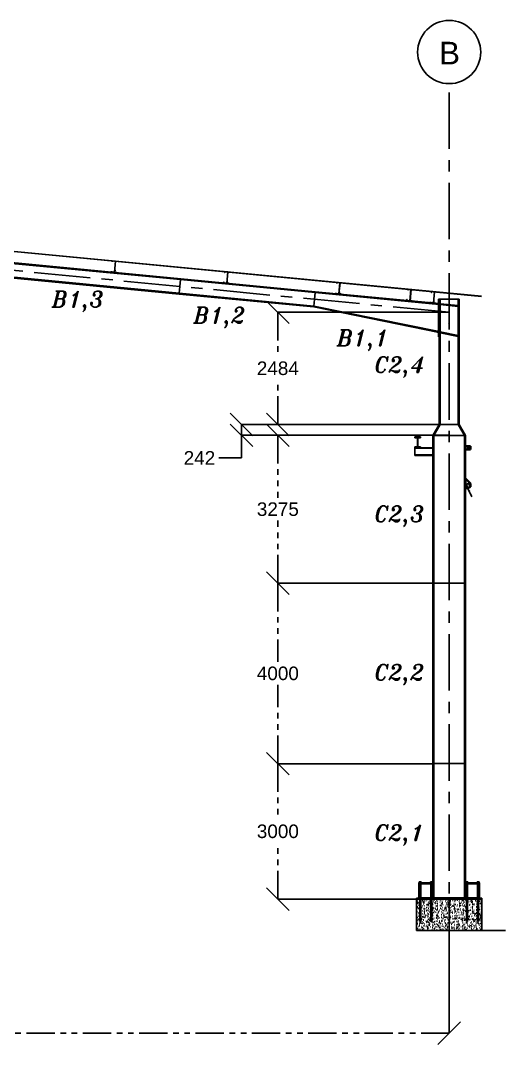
# Model space of a CAD drawing. Header units: inches. Extents: x -15 to 1885144, y -42615 to 866270.
# Drawn here: x 1650523 to 1661284, y 201508 to 224199 of the extents above; entities that cross this region are included whole.
import ezdxf

# ---------------------------------------------------------------- set-up
doc = ezdxf.new("R2010")
doc.units = ezdxf.units.IN
doc.header["$LTSCALE"] = 100
doc.header["$MEASUREMENT"] = 0
for name, pattern in [('CENTER', [2, 1.25, -0.25, 0.25, -0.25]), ('dash line', [30, 12, -18]), ('PHANTOM2', [1.25, 0.625, -0.125, 0.125, -0.125, 0.125, -0.125])]:
    doc.linetypes.add(name, pattern=pattern)
for name, color, linetype in [('axis', 8, 'PHANTOM2'), ('bolt', 1, 'Continuous'), ('corrugated sheet', 6, 'Continuous'), ('dimensions', 10, 'PHANTOM2'), ('layout', 7, 'Continuous'), ('pedestal', 9, 'Continuous'), ('purlins', 4, 'Continuous'), ('sections', 3, 'Continuous'), ('text', 3, 'Continuous')]:
    doc.layers.add(name, color=color, linetype=linetype)
doc.layers.add('gusset plate', color=1, linetype='Continuous', lineweight=35)
doc.layers.add('weld', color=2, linetype='Continuous', lineweight=35)
doc.styles.get("Standard").update_dxf_attribs({"font": 'arial.ttf'})
doc.styles.add('TEXT-3', font='ITALICT.shx', dxfattribs={"height": 350})
doc.dimstyles.new('Dim_1', dxfattribs={"dimtxt": 300, "dimasz": 500, "dimexe": 0.0625, "dimexo": 0.0625, "dimgap": 100, "dimtad": 0, "dimtih": 1, "dimtoh": 1, "dimdec": 0, "dimzin": 0, "dimdsep": 46, "dimtxsty": 'Standard', "dimblk": 'OBLIQUE', "dimcen": 0.09, "dimclrd": 256, "dimclre": 256, "dimclrt": 256, "dimadec": 0, "dimazin": 0, "dimtm": 1e-09, "dimtfac": 1, "dimtdec": 0, "dimtofl": 0, "dimtmove": 0, "dimatfit": 3, "dimfxl": 1, "dimtfillclr": 256, "dimtolj": 1, "dimtzin": 0, "dimlwe": -1, "dimarcsym": 0})

# ---------------------------------------------------------------- blocks, each defined once
blk = doc.blocks.new('_Oblique')
at = {"color": 0, "linetype": 'ByBlock', "lineweight": -2}
blk.add_line((-0.5, -0.5), (0.5, 0.5), dxfattribs=at)
blk = doc.blocks.new('*D1215')
at = {"layer": 'Defpoints', "color": 0, "ltscale": 10, "transparency": 16777216}
for p in [(1635034, 204751), (1660034, 204751), (1660034, 201758)]:
    blk.add_point(p, dxfattribs=at)
at = {"layer": 'dimensions', "linetype": 'dash line', "ltscale": 10, "transparency": 16777216}
for p, q in [((1635034, 204751), (1635034, 201758)), ((1660034, 204751), (1660034, 201758))]:
    blk.add_line(p, q, dxfattribs=at)
at = {"layer": 'dimensions', "lineweight": -2, "ltscale": 10, "transparency": 16777216}
for p, q in [((1635034, 201758), (1646868, 201758)), ((1660034, 201758), (1648201, 201758))]:
    blk.add_line(p, q, dxfattribs=at)
at = {"layer": 'dimensions', "lineweight": -2, "ltscale": 10, "transparency": 16777216, "xscale": 500, "yscale": 500, "zscale": 500, "rotation": 180}
blk.add_blockref('_Oblique', (1635034, 201758), dxfattribs=at)
at = {"layer": 'dimensions', "lineweight": -2, "ltscale": 10, "transparency": 16777216, "xscale": 500, "yscale": 500, "zscale": 500}
blk.add_blockref('_Oblique', (1660034, 201758), dxfattribs=at)
at = {"layer": 'dimensions', "ltscale": 10, "transparency": 16777216, "insert": (1647534, 201758), "char_height": 300, "attachment_point": 5}
blk.add_mtext('\\A1;25000', dxfattribs=at)
blk = doc.blocks.new('*D1202')
at = {"layer": 'Defpoints', "color": 0, "ltscale": 10, "transparency": 16777216}
for p in [(1656233, 207731), (1659674, 207731), (1659674, 204731)]:
    blk.add_point(p, dxfattribs=at)
at = {"layer": 'dimensions', "linetype": 'dash line', "ltscale": 10, "transparency": 16777216}
for p, q in [((1659674, 207731), (1656232, 207731)), ((1659674, 204731), (1656232, 204731))]:
    blk.add_line(p, q, dxfattribs=at)
at = {"layer": 'dimensions', "lineweight": -2, "ltscale": 10, "transparency": 16777216}
for p, q in [((1656233, 207731), (1656233, 206485)), ((1656233, 204731), (1656233, 205978))]:
    blk.add_line(p, q, dxfattribs=at)
at = {"layer": 'dimensions', "lineweight": -2, "ltscale": 10, "transparency": 16777216, "xscale": 500, "yscale": 500, "zscale": 500}
for p, rotation in [((1656233, 207731), 90), ((1656233, 204731), 270)]:
    blk.add_blockref('_Oblique', p, dxfattribs=dict(at, rotation=rotation))
at = {"layer": 'dimensions', "ltscale": 10, "transparency": 16777216, "insert": (1656233, 206231), "char_height": 300, "attachment_point": 5}
blk.add_mtext('\\A1;3000', dxfattribs=at)
blk = doc.blocks.new('*D1203')
at = {"layer": 'Defpoints', "color": 0, "ltscale": 10, "transparency": 16777216}
for p in [(1656233, 211731), (1659674, 211731), (1659674, 207731)]:
    blk.add_point(p, dxfattribs=at)
at = {"layer": 'dimensions', "linetype": 'dash line', "ltscale": 10, "transparency": 16777216}
for p, q in [((1659674, 211731), (1656232, 211731)), ((1659674, 207731), (1656232, 207731))]:
    blk.add_line(p, q, dxfattribs=at)
at = {"layer": 'dimensions', "lineweight": -2, "ltscale": 10, "transparency": 16777216}
for p, q in [((1656233, 211731), (1656233, 209985)), ((1656233, 207731), (1656233, 209478))]:
    blk.add_line(p, q, dxfattribs=at)
at = {"layer": 'dimensions', "lineweight": -2, "ltscale": 10, "transparency": 16777216, "xscale": 500, "yscale": 500, "zscale": 500}
for p, rotation in [((1656233, 211731), 90), ((1656233, 207731), 270)]:
    blk.add_blockref('_Oblique', p, dxfattribs=dict(at, rotation=rotation))
at = {"layer": 'dimensions', "ltscale": 10, "transparency": 16777216, "insert": (1656233, 209731), "char_height": 300, "attachment_point": 5}
blk.add_mtext('\\A1;4000', dxfattribs=at)
blk = doc.blocks.new('*D1204')
at = {"layer": 'Defpoints', "color": 0, "ltscale": 10, "transparency": 16777216}
for p in [(1656233, 215007), (1660034, 215007), (1659674, 211731)]:
    blk.add_point(p, dxfattribs=at)
at = {"layer": 'dimensions', "linetype": 'dash line', "ltscale": 10, "transparency": 16777216}
for p, q in [((1660034, 215007), (1656232, 215007)), ((1659674, 211731), (1656232, 211731))]:
    blk.add_line(p, q, dxfattribs=at)
at = {"layer": 'dimensions', "lineweight": -2, "ltscale": 10, "transparency": 16777216}
for p, q in [((1656233, 215007), (1656233, 213622)), ((1656233, 211731), (1656233, 213116))]:
    blk.add_line(p, q, dxfattribs=at)
at = {"layer": 'dimensions', "lineweight": -2, "ltscale": 10, "transparency": 16777216, "xscale": 500, "yscale": 500, "zscale": 500}
for p, rotation in [((1656233, 215007), 90), ((1656233, 211731), 270)]:
    blk.add_blockref('_Oblique', p, dxfattribs=dict(at, rotation=rotation))
at = {"layer": 'dimensions', "ltscale": 10, "transparency": 16777216, "insert": (1656233, 213369), "char_height": 300, "attachment_point": 5}
blk.add_mtext('\\A1;3275', dxfattribs=at)
blk = doc.blocks.new('*D1212')
at = {"layer": 'Defpoints', "color": 0, "ltscale": 10, "transparency": 16777216}
for p in [(1660034, 215249), (1655426, 215007), (1660034, 215007)]:
    blk.add_point(p, dxfattribs=at)
at = {"layer": 'dimensions', "linetype": 'dash line', "ltscale": 10, "transparency": 16777216}
for p, q in [((1660034, 215249), (1655426, 215249)), ((1660034, 215007), (1655426, 215007))]:
    blk.add_line(p, q, dxfattribs=at)
at = {"layer": 'dimensions', "lineweight": -2, "ltscale": 10, "transparency": 16777216}
for p, q in [((1655426, 215249), (1655426, 215007)), ((1655426, 215007), (1655426, 214507)), ((1655426, 214507), (1654926, 214507))]:
    blk.add_line(p, q, dxfattribs=at)
at = {"layer": 'dimensions', "lineweight": -2, "ltscale": 10, "transparency": 16777216, "xscale": 500, "yscale": 500, "zscale": 500}
for p, rotation in [((1655426, 215249), 90), ((1655426, 215007), 270)]:
    blk.add_blockref('_Oblique', p, dxfattribs=dict(at, rotation=rotation))
at = {"layer": 'dimensions', "ltscale": 10, "transparency": 16777216, "insert": (1654494, 214507), "char_height": 300, "attachment_point": 5}
blk.add_mtext('\\A1;242', dxfattribs=at)
blk = doc.blocks.new('*D1219')
at = {"layer": 'Defpoints', "color": 0, "ltscale": 10, "transparency": 16777216}
for p in [(1656233, 217733), (1660034, 217733), (1660034, 215249)]:
    blk.add_point(p, dxfattribs=at)
at = {"layer": 'dimensions', "linetype": 'dash line', "ltscale": 10, "transparency": 16777216}
for p, q in [((1660034, 217733), (1656232, 217733)), ((1660034, 215249), (1656232, 215249))]:
    blk.add_line(p, q, dxfattribs=at)
at = {"layer": 'dimensions', "lineweight": -2, "ltscale": 10, "transparency": 16777216}
for p, q in [((1656233, 217733), (1656233, 216744)), ((1656233, 215249), (1656233, 216238))]:
    blk.add_line(p, q, dxfattribs=at)
at = {"layer": 'dimensions', "lineweight": -2, "ltscale": 10, "transparency": 16777216, "xscale": 500, "yscale": 500, "zscale": 500}
for p, rotation in [((1656233, 217733), 90), ((1656233, 215249), 270)]:
    blk.add_blockref('_Oblique', p, dxfattribs=dict(at, rotation=rotation))
at = {"layer": 'dimensions', "ltscale": 10, "transparency": 16777216, "insert": (1656233, 216491), "char_height": 300, "attachment_point": 5}
blk.add_mtext('\\A1;2484', dxfattribs=at)

msp = doc.modelspace()

# ---------------------------------------------------------------- hatches: boundary and pattern name
at = {"layer": 'pedestal', "ltscale": 10}
h = msp.add_hatch(dxfattribs=at)
h.set_pattern_fill('AR-CONC', color=256, scale=19)
h.set_pattern_definition([(50, (715496.27, 161956.16), (136.279435, -11.922906), [14.25, -156.75]), (355, (715496.27, 161956.16), (-26.362753, 142.916505), [11.4, -125.4]), (100.451444, (715507.62, 161955.17), (109.91668, 130.993598), [12.110636, -133.217001]), (46.1842, (715496.27, 161994.16), (202.775853, -31.448663), [21.375, -235.125]), (96.635635, (715513.16, 161991.54), (177.58577, 185.082534), [18.165965, -199.825614]), (351.184164, (715496.27, 161994.16), (177.58577, 185.082534), [17.1, -188.1]), (21, (715515.27, 161984.66), (113.41234, -76.497589), [14.25, -156.75]), (326, (715515.27, 161984.66), (46.229913, 137.778509), [11.4, -125.4]), (71.451445, (715524.72, 161978.28), (159.642252, 61.280919), [12.110636, -133.217001]), (37.5, (715496.266, 161956.16), (2.3103725, 63.2498322), [0, -123.88, 0, -127.3, 0, -125.875]), (7.5, (715496.266, 161956.16), (49.983212, 74.9382253), [0, -72.58, 0, -121.03, 0, -47.975]), (327.5, (715453.896, 161956.16), (101.426263, -4.2854256), [0, -47.5, 0, -148.2, 0, -196.65]), (317.5, (715434.9, 161956.16), (110.805372, 19.019947), [0, -61.75, 0, -98.42, 0, -139.65])])
h.paths.add_polyline_path([(1660416.378, 204276.447), (1660394.878, 204276.447), (1660394.878, 204296.447), (1660416.378, 204296.447), (1660416.378, 204696.447), (1660416.378, 204731.447), (1659652.378, 204731.447), (1659652.378, 204696.447), (1659652.378, 204296.447), (1659673.878, 204296.447), (1659673.878, 204276.447), (1659652.378, 204276.447), (1659652.378, 204231.447), (1659630.378, 204231.447), (1659630.378, 204276.447), (1659608.878, 204276.447), (1659608.878, 204296.447), (1659630.378, 204296.447), (1659630.378, 204696.447), (1659630.378, 204731.447), (1659403.378, 204731.447), (1659403.378, 204696.447), (1659403.378, 204296.447), (1659424.878, 204296.447), (1659424.878, 204276.447), (1659403.378, 204276.447), (1659403.378, 204231.447), (1659381.378, 204231.447), (1659381.378, 204276.447), (1659359.878, 204276.447), (1659359.878, 204296.447), (1659381.378, 204296.447), (1659381.378, 204696.447), (1659381.378, 204731.447), (1659309.378, 204731.447), (1659309.378, 204031.447), (1660759.378, 204031.447), (1660759.378, 204731.447), (1660687.378, 204731.447), (1660687.378, 204296.447), (1660708.878, 204296.447), (1660708.878, 204276.447), (1660687.378, 204276.447), (1660687.378, 204231.447), (1660665.378, 204231.447), (1660665.378, 204276.447), (1660643.878, 204276.447), (1660643.878, 204296.447), (1660665.378, 204296.447), (1660665.378, 204731.447), (1660438.378, 204731.447), (1660438.378, 204696.447), (1660438.378, 204296.447), (1660459.878, 204296.447), (1660459.878, 204276.447), (1660438.378, 204276.447), (1660438.378, 204231.447), (1660416.378, 204231.447)])
at = {"layer": 'purlins', "ltscale": 10}
h = msp.add_hatch(color=256, dxfattribs=at)
h.dxf.hatch_style = 1
h.paths.add_polyline_path([(1652613.28, 218639.132), (1652618.257, 218638.654), (1652619.213, 218648.608), (1652614.236, 218649.086)])
h = msp.add_hatch(color=256, dxfattribs=at)
h.dxf.hatch_style = 1
h.paths.add_polyline_path([(1655101.839, 218400.23), (1655106.816, 218399.753), (1655107.772, 218409.707), (1655102.795, 218410.185)])
h = msp.add_hatch(color=256, dxfattribs=at)
h.dxf.hatch_style = 1
h.paths.add_polyline_path([(1657590.398, 218161.329), (1657595.375, 218160.851), (1657596.331, 218170.805), (1657591.354, 218171.283)])
h = msp.add_hatch(color=256, dxfattribs=at)
h.dxf.hatch_style = 1
h.paths.add_polyline_path([(1659167.429, 218009.934), (1659172.406, 218009.456), (1659173.361, 218019.41), (1659168.384, 218019.888)])
h = msp.add_hatch(color=256, dxfattribs=at)
h.dxf.hatch_style = 1
h.paths.add_polyline_path([(1659687.008, 217960.054), (1659691.985, 217959.576), (1659692.941, 217969.531), (1659687.963, 217970.008)])
at = {"layer": 'sections', "ltscale": 10}
h = msp.add_hatch(color=256, dxfattribs=at)
h.dxf.hatch_style = 1
h.paths.add_polyline_path([(1659814.378, 217955.143), (1659814.378, 217979.143), (1659794.378, 217979.143), (1659794.378, 217955.143)])
h.paths.add_polyline_path([(1659814.378, 217867.143), (1659794.378, 217867.143), (1659794.378, 217847.143), (1659814.378, 217847.143)])
h.paths.add_polyline_path([(1659794.378, 217807.143), (1659794.378, 217787.143), (1659814.378, 217787.143), (1659814.378, 217807.143)])
h = msp.add_hatch(color=256, dxfattribs=at)
h.dxf.hatch_style = 1
h.paths.add_polyline_path([(1659794.378, 217235.143), (1659814.378, 217235.143), (1659814.378, 217259.143), (1659794.378, 217259.143)])
h.paths.add_polyline_path([(1659794.378, 217347.143), (1659814.378, 217347.143), (1659814.378, 217367.143), (1659794.378, 217367.143)])
h.paths.add_polyline_path([(1659794.378, 217407.143), (1659814.378, 217407.143), (1659814.378, 217427.143), (1659794.378, 217427.143)])

# ---------------------------------------------------------------- linework, layer by layer
at = {"layer": 'axis', "linetype": 'CENTER', "ltscale": 10}
for p, q in [((1660034.378, 222603.635), (1660034.378, 204751.447)), ((1660034.378, 217733.322), (1647534.378, 218933.322)), ((1660034.378, 217733.322), (1660034.378, 218027.143))]:
    msp.add_line(p, q, dxfattribs=at)
at = {"layer": 'bolt', "linetype": 'ByBlock'}
for p, q in [((1659371.378, 205091.447), (1659371.378, 205111.447)), ((1659371.378, 205111.447), (1659413.378, 205111.447)), ((1659413.378, 205111.447), (1659413.378, 205091.447)), ((1659620.378, 205091.447), (1659620.378, 205111.447)), ((1659620.378, 205111.447), (1659662.378, 205111.447)), ((1659662.378, 205111.447), (1659662.378, 205091.447)), ((1660406.378, 205091.447), (1660406.378, 205111.447)), ((1660406.378, 205111.447), (1660448.378, 205111.447)), ((1660416.378, 205091.447), (1660438.378, 205091.447)), ((1660448.378, 205111.447), (1660448.378, 205091.447)), ((1660655.378, 205091.447), (1660655.378, 205111.447)), ((1660655.378, 205111.447), (1660697.378, 205111.447)), ((1660665.378, 205091.447), (1660687.378, 205091.447)), ((1660697.378, 205111.447), (1660697.378, 205091.447)), ((1659359.878, 204296.447), (1659424.878, 204296.447)), ((1659359.878, 204276.447), (1659359.878, 204296.447)), ((1659424.878, 204276.447), (1659359.878, 204276.447)), ((1659424.878, 204296.447), (1659424.878, 204276.447)), ((1659608.878, 204296.447), (1659673.878, 204296.447)), ((1659608.878, 204276.447), (1659608.878, 204296.447)), ((1659673.878, 204276.447), (1659608.878, 204276.447)), ((1659673.878, 204296.447), (1659673.878, 204276.447)), ((1660394.878, 204296.447), (1660459.878, 204296.447)), ((1660394.878, 204276.447), (1660394.878, 204296.447)), ((1660459.878, 204276.447), (1660394.878, 204276.447)), ((1660459.878, 204296.447), (1660459.878, 204276.447)), ((1660643.878, 204296.447), (1660708.878, 204296.447)), ((1660643.878, 204276.447), (1660643.878, 204296.447)), ((1660708.878, 204276.447), (1660643.878, 204276.447)), ((1660708.878, 204296.447), (1660708.878, 204276.447))]:
    msp.add_line(p, q, dxfattribs=at)
at = {"layer": 'bolt', "linetype": 'dash line'}
for p, q in [((1659381.378, 205091.447), (1659381.378, 205071.447)), ((1659381.378, 205071.447), (1659381.378, 204751.447)), ((1659403.378, 205071.447), (1659403.378, 205091.447)), ((1659403.378, 204751.447), (1659403.378, 205071.447)), ((1659630.378, 205091.447), (1659630.378, 205071.447)), ((1659630.378, 205071.447), (1659630.378, 204751.447)), ((1659652.378, 205071.447), (1659652.378, 205091.447)), ((1659652.378, 204751.447), (1659652.378, 205071.447)), ((1660416.378, 205091.447), (1660416.378, 205071.447)), ((1660416.378, 205071.447), (1660416.378, 204751.447)), ((1660438.378, 205071.447), (1660438.378, 205091.447)), ((1660438.378, 204751.447), (1660438.378, 205071.447)), ((1660665.378, 205091.447), (1660665.378, 205071.447)), ((1660665.378, 205071.447), (1660665.378, 204751.447)), ((1660687.378, 205071.447), (1660687.378, 205091.447)), ((1660687.378, 204751.447), (1660687.378, 205071.447)), ((1659381.378, 204751.447), (1659381.378, 204696.447)), ((1659403.378, 204696.447), (1659403.378, 204751.447)), ((1659630.378, 204751.447), (1659630.378, 204696.447)), ((1659652.378, 204696.447), (1659652.378, 204751.447)), ((1660416.378, 204751.447), (1660416.378, 204696.447)), ((1660438.378, 204696.447), (1660438.378, 204751.447))]:
    msp.add_line(p, q, dxfattribs=at)
at = {"layer": 'bolt'}
for p, q in [((1659381.378, 204696.447), (1659381.378, 204231.447)), ((1659403.378, 204231.447), (1659403.378, 204696.447)), ((1659630.378, 204696.447), (1659630.378, 204231.447)), ((1659652.378, 204231.447), (1659652.378, 204696.447)), ((1660416.378, 204696.447), (1660416.378, 204231.447)), ((1660438.378, 204231.447), (1660438.378, 204696.447)), ((1660665.378, 204751.447), (1660665.378, 204231.447)), ((1660687.378, 204231.447), (1660687.378, 204751.447)), ((1659381.378, 204231.447), (1659403.378, 204231.447)), ((1659630.378, 204231.447), (1659652.378, 204231.447)), ((1660416.378, 204231.447), (1660438.378, 204231.447)), ((1660665.378, 204231.447), (1660687.378, 204231.447))]:
    msp.add_line(p, q, dxfattribs=at)
at = {"layer": 'corrugated sheet', "ltscale": 10}
for p, q in [((1660754.378, 218086.836), (1647534.378, 219355.956)), ((1660754.378, 218086.133), (1647534.378, 219355.253)), ((1659260.906, 218230.209), (1659260.839, 218229.512))]:
    msp.add_line(p, q, dxfattribs=at)
at = {"layer": 'gusset plate', "linetype": 'Continuous'}
for p, q in [((1660394.378, 214696.447), (1660394.378, 214766.447)), ((1660507.237, 214766.447), (1660394.378, 214766.447)), ((1660394.378, 214696.447), (1660507.237, 214696.447)), ((1660507.237, 214696.447), (1660507.237, 214766.447)), ((1660394.378, 213832.686), (1660444.627, 213832.686)), ((1660444.627, 213832.686), (1660507.237, 213863.991))]:
    msp.add_line(p, q, dxfattribs=at)
at = {"layer": 'gusset plate', "ltscale": 10}
for p, q in [((1660394.378, 213832.686), (1660394.378, 214052.686)), ((1660507.237, 213942.253), (1660394.378, 214052.686)), ((1660507.237, 213863.991), (1660507.237, 213942.253))]:
    msp.add_line(p, q, dxfattribs=at)
at = {"layer": 'layout', "ltscale": 10}
for p, q in [((1650094.476, 218838.242), (1654076.171, 218455.999)), ((1654078.082, 218475.908), (1650096.387, 218858.15)), ((1654045.591, 218137.464), (1650063.897, 218519.706)), ((1650065.808, 218539.615), (1654047.502, 218157.372)), ((1654061.836, 218306.686), (1654047.502, 218157.372)), ((1654061.836, 218306.686), (1654076.171, 218455.999)), ((1654076.171, 218455.999), (1654078.082, 218475.908)), ((1657062.441, 218169.317), (1654076.171, 218455.999)), ((1657064.353, 218189.226), (1654078.082, 218475.908)), ((1654047.502, 218157.372), (1654045.591, 218137.464)), ((1654045.591, 218137.464), (1657031.862, 217850.782)), ((1657033.773, 217870.69), (1654047.502, 218157.372)), ((1657048.107, 218020.004), (1657062.441, 218169.317)), ((1657062.441, 218169.317), (1657064.353, 218189.226)), ((1657062.441, 218169.317), (1659814.378, 217905.131)), ((1657064.353, 218189.226), (1659814.378, 217925.223)), ((1657033.773, 217870.69), (1657031.862, 217850.782)), ((1657031.862, 217850.782), (1659814.378, 217284.722)), ((1657048.107, 218020.004), (1657033.773, 217870.69)), ((1659814.378, 217305.131), (1657033.773, 217870.69)), ((1659814.378, 215249.039), (1659814.378, 218027.143)), ((1659834.378, 215249.039), (1659834.378, 218027.143)), ((1659834.378, 217923.303), (1660234.378, 217884.903)), ((1659834.378, 217903.211), (1660234.378, 217864.811)), ((1660234.378, 215249.039), (1660234.378, 218027.143)), ((1660254.378, 215249.039), (1660254.378, 218027.143)), ((1660010.476, 217484.343), (1660010.488, 217484.466)), ((1660234.378, 217219.706), (1659834.378, 217301.063)), ((1659834.378, 217280.653), (1660234.378, 217199.279)), ((1659814.378, 215249.039), (1659674.378, 215006.552)), ((1659834.378, 215249.039), (1659694.378, 215006.552)), ((1659834.378, 215249.039), (1660234.378, 215249.039)), ((1660234.378, 215249.039), (1660374.378, 215006.552)), ((1660254.378, 215249.039), (1660394.378, 215006.552)), ((1659674.378, 211731.447), (1659674.378, 215006.552)), ((1659694.378, 211731.447), (1659694.378, 215006.552)), ((1659694.378, 215006.552), (1660374.378, 215006.552)), ((1660374.378, 211731.447), (1660374.378, 215006.552)), ((1660394.378, 211731.447), (1660394.378, 215006.552)), ((1659674.378, 207731.447), (1659674.378, 211731.447)), ((1659674.378, 211731.447), (1659694.378, 211731.447)), ((1659694.378, 207731.447), (1659694.378, 211731.447)), ((1659694.378, 211731.447), (1660374.378, 211731.447)), ((1660374.378, 207731.447), (1660374.378, 211731.447)), ((1660374.378, 211731.447), (1660394.378, 211731.447)), ((1660394.378, 207731.447), (1660394.378, 211731.447)), ((1659674.378, 204751.447), (1659674.378, 207731.447)), ((1659674.378, 207731.447), (1659694.378, 207731.447)), ((1659694.378, 204751.447), (1659694.378, 207731.447)), ((1659694.378, 207731.447), (1660374.378, 207731.447)), ((1660374.378, 204751.447), (1660374.378, 207731.447)), ((1660394.378, 204751.447), (1660394.378, 207731.447))]:
    msp.add_line(p, q, dxfattribs=at)
at = {"layer": 'layout', "ltscale": 0.01}
for p, q in [((1659814.378, 218027.143), (1660254.378, 218027.143)), ((1659274.378, 214971.447), (1659394.378, 214971.447)), ((1659274.378, 214951.447), (1659274.378, 214971.447)), ((1659394.378, 214951.447), (1659274.378, 214951.447)), ((1659329.378, 214951.447), (1659329.378, 214751.447)), ((1659339.378, 214951.447), (1659339.378, 214751.447)), ((1659394.378, 214971.447), (1659394.378, 214951.447)), ((1659394.378, 214751.447), (1659274.378, 214751.447)), ((1659274.378, 214751.447), (1659274.378, 214731.447)), ((1659274.378, 214731.447), (1659674.378, 214731.447)), ((1659274.378, 214731.447), (1659274.378, 214561.447)), ((1659274.378, 214731.447), (1659394.378, 214731.447)), ((1659274.378, 214721.447), (1659674.378, 214721.447)), ((1659394.378, 214731.447), (1659394.378, 214751.447)), ((1659674.378, 214731.447), (1659674.378, 214561.447)), ((1659274.378, 214571.447), (1659674.378, 214571.447)), ((1659274.378, 214561.447), (1659674.378, 214561.447))]:
    msp.add_line(p, q, dxfattribs=at)
at = {"layer": 'pedestal', "ltscale": 10}
for p, q in [((1659309.378, 204731.447), (1659309.378, 204031.447)), ((1660759.378, 204031.447), (1660759.378, 204731.447)), ((1659309.378, 204031.447), (1660759.378, 204031.447)), ((1660251.173, 204031.447), (1661284.378, 204031.447))]:
    msp.add_line(p, q, dxfattribs=at)
at = {"layer": 'purlins', "ltscale": 10}
for p, q in [((1652565.341, 218872.28), (1652563.429, 218852.372)), ((1652563.429, 218852.372), (1652565.42, 218852.181)), ((1652635.02, 218865.591), (1652565.341, 218872.28)), ((1652565.42, 218852.181), (1652567.14, 218870.098)), ((1652567.14, 218870.098), (1652632.838, 218863.791)), ((1652609.33, 218618.917), (1652632.838, 218863.791)), ((1652635.02, 218865.591), (1652611.13, 218616.735)), ((1652541.45, 218623.424), (1652543.362, 218643.333)), ((1652611.13, 218616.735), (1652541.45, 218623.424)), ((1652543.362, 218643.333), (1652545.352, 218643.142)), ((1652545.352, 218643.142), (1652543.632, 218625.224)), ((1652543.632, 218625.224), (1652609.33, 218618.917)), ((1652611.13, 218616.735), (1652660.901, 218611.957)), ((1652618.257, 218638.654), (1652613.28, 218639.132)), ((1652619.213, 218648.608), (1652614.236, 218649.086)), ((1652620.885, 218666.028), (1652615.908, 218666.506)), ((1652616.585, 218621.234), (1652620.885, 218666.028)), ((1652661.379, 218616.934), (1652616.585, 218621.234)), ((1652660.901, 218611.957), (1652661.379, 218616.934)), ((1655053.9, 218633.379), (1655051.988, 218613.47)), ((1655051.988, 218613.47), (1655053.979, 218613.279)), ((1655123.579, 218626.689), (1655053.9, 218633.379)), ((1655053.979, 218613.279), (1655055.699, 218631.197)), ((1655055.699, 218631.197), (1655121.397, 218624.89)), ((1655097.889, 218380.015), (1655121.397, 218624.89)), ((1655123.579, 218626.689), (1655099.689, 218377.833)), ((1655030.009, 218384.523), (1655031.921, 218404.431)), ((1655099.689, 218377.833), (1655030.009, 218384.523)), ((1655031.921, 218404.431), (1655033.911, 218404.24)), ((1655033.911, 218404.24), (1655032.191, 218386.322)), ((1655032.191, 218386.322), (1655097.889, 218380.015)), ((1655099.689, 218377.833), (1655149.46, 218373.055)), ((1655106.816, 218399.753), (1655101.839, 218400.23)), ((1655107.772, 218409.707), (1655102.795, 218410.185)), ((1655109.444, 218427.127), (1655104.467, 218427.605)), ((1655105.144, 218382.333), (1655109.444, 218427.127)), ((1655149.938, 218378.032), (1655105.144, 218382.333)), ((1655149.46, 218373.055), (1655149.938, 218378.032)), ((1657542.459, 218394.477), (1657540.547, 218374.568)), ((1657540.547, 218374.568), (1657542.538, 218374.377)), ((1657612.138, 218387.788), (1657542.459, 218394.477)), ((1657542.538, 218374.377), (1657544.258, 218392.295)), ((1657544.258, 218392.295), (1657609.956, 218385.988)), ((1657586.448, 218141.114), (1657609.956, 218385.988)), ((1657612.138, 218387.788), (1657588.248, 218138.932)), ((1657518.568, 218145.621), (1657520.48, 218165.529)), ((1657588.248, 218138.932), (1657518.568, 218145.621)), ((1657520.48, 218165.529), (1657522.471, 218165.338)), ((1657522.471, 218165.338), (1657520.75, 218147.421)), ((1657520.75, 218147.421), (1657586.448, 218141.114)), ((1657588.248, 218138.932), (1657638.019, 218134.154)), ((1657595.375, 218160.851), (1657590.398, 218161.329)), ((1657596.331, 218170.805), (1657591.354, 218171.283)), ((1657598.003, 218188.225), (1657593.026, 218188.703)), ((1657593.703, 218143.431), (1657598.003, 218188.225)), ((1657638.497, 218139.131), (1657593.703, 218143.431)), ((1657638.019, 218134.154), (1657638.497, 218139.131)), ((1659119.489, 218243.082), (1659117.578, 218223.173)), ((1659117.578, 218223.173), (1659119.569, 218222.982)), ((1659189.169, 218236.393), (1659119.489, 218243.082)), ((1659119.569, 218222.982), (1659121.289, 218240.9)), ((1659121.289, 218240.9), (1659186.987, 218234.593)), ((1659163.479, 217989.719), (1659186.987, 218234.593)), ((1659189.169, 218236.393), (1659165.279, 217987.537)), ((1659639.068, 218193.202), (1659637.157, 218173.294)), ((1659637.157, 218173.294), (1659639.148, 218173.103)), ((1659708.748, 218186.513), (1659639.068, 218193.202)), ((1659639.148, 218173.103), (1659640.868, 218191.02)), ((1659640.868, 218191.02), (1659706.566, 218184.713)), ((1659683.058, 217939.839), (1659706.566, 218184.713)), ((1659708.748, 218186.513), (1659684.858, 217937.657)), ((1659095.599, 217994.226), (1659097.51, 218014.134)), ((1659165.279, 217987.537), (1659095.599, 217994.226)), ((1659097.51, 218014.134), (1659099.501, 218013.943)), ((1659099.501, 218013.943), (1659097.781, 217996.026)), ((1659097.781, 217996.026), (1659163.479, 217989.719)), ((1659165.279, 217987.537), (1659215.05, 217982.759)), ((1659172.406, 218009.456), (1659167.429, 218009.934)), ((1659173.361, 218019.41), (1659168.384, 218019.888)), ((1659175.034, 218036.83), (1659170.057, 218037.308)), ((1659170.734, 217992.036), (1659175.034, 218036.83)), ((1659215.528, 217987.736), (1659170.734, 217992.036)), ((1659215.05, 217982.759), (1659215.528, 217987.736)), ((1659615.178, 217944.346), (1659617.089, 217964.255)), ((1659684.858, 217937.657), (1659615.178, 217944.346)), ((1659617.089, 217964.255), (1659619.08, 217964.064)), ((1659619.08, 217964.064), (1659617.36, 217946.146)), ((1659617.36, 217946.146), (1659683.058, 217939.839)), ((1659684.858, 217937.657), (1659734.629, 217932.879)), ((1659691.985, 217959.576), (1659687.008, 217960.054)), ((1659692.941, 217969.531), (1659687.963, 217970.008)), ((1659694.613, 217986.951), (1659689.636, 217987.428)), ((1659690.313, 217942.156), (1659694.613, 217986.951)), ((1659735.107, 217937.856), (1659690.313, 217942.156)), ((1659734.629, 217932.879), (1659735.107, 217937.856))]:
    msp.add_line(p, q, dxfattribs=at)
at = {"layer": 'sections', "ltscale": 10}
for p, q in [((1659794.378, 217927.143), (1659734.629, 217932.879)), ((1659794.378, 217907.143), (1659734.656, 217913.151)), ((1659794.378, 217187.143), (1659794.378, 218027.143)), ((1659794.378, 218027.143), (1659814.378, 218027.143)), ((1659814.378, 217979.143), (1659794.378, 217979.143)), ((1659814.378, 217955.143), (1659794.378, 217955.143)), ((1659814.378, 217867.143), (1659794.378, 217867.143)), ((1659814.378, 217847.143), (1659794.378, 217847.143)), ((1659814.378, 218027.143), (1659814.378, 217187.143)), ((1659814.378, 217807.143), (1659794.378, 217807.143)), ((1659814.378, 217787.143), (1659794.378, 217787.143)), ((1659814.378, 217427.143), (1659794.378, 217427.143)), ((1659814.378, 217407.143), (1659794.378, 217407.143)), ((1659794.378, 217309.199), (1659735.559, 217321.163)), ((1659794.378, 217288.79), (1659735.559, 217300.756)), ((1659814.378, 217367.143), (1659794.378, 217367.143)), ((1659814.378, 217347.143), (1659794.378, 217347.143)), ((1659814.378, 217259.143), (1659794.378, 217259.143)), ((1659814.378, 217235.143), (1659794.378, 217235.143)), ((1659814.378, 217187.143), (1659794.378, 217187.143))]:
    msp.add_line(p, q, dxfattribs=at)
at = {"layer": 'sections', "linetype": 'Continuous'}
for p, q in [((1660447.237, 214756.447), (1660447.237, 214706.447)), ((1660466.988, 213944.489), (1660404.378, 213913.184)), ((1660404.378, 213913.184), (1660537.277, 213647.386))]:
    msp.add_line(p, q, dxfattribs=at)
at = {"layer": 'sections', "linetype": 'dash line', "ltscale": 0.01}
msp.add_line((1660408.85, 213915.42), (1660541.75, 213649.62), dxfattribs=at)
at = {"layer": 'sections'}
for p, q in [((1659674.378, 204751.447), (1659674.378, 205840.228)), ((1659694.378, 204751.447), (1659694.378, 205840.228)), ((1660374.378, 204751.447), (1660374.378, 205840.228)), ((1660394.378, 204751.447), (1660394.378, 205840.228)), ((1659359.378, 205071.447), (1659359.378, 205091.447)), ((1659359.378, 205091.447), (1659674.378, 205091.447)), ((1659359.378, 204751.447), (1659359.378, 205071.447)), ((1659359.378, 205071.447), (1659674.378, 205071.447)), ((1660394.378, 205091.447), (1660709.378, 205091.447)), ((1660394.378, 205071.447), (1660709.378, 205071.447)), ((1660709.378, 205091.447), (1660709.378, 204751.447)), ((1660759.378, 204751.447), (1659309.378, 204751.447)), ((1659309.378, 204751.447), (1659309.378, 204731.447)), ((1660759.378, 204731.447), (1659309.378, 204731.447))]:
    msp.add_line(p, q, dxfattribs=at)
at = {"layer": 'sections', "ltscale": 0.01}
msp.add_line((1660759.378, 204751.447), (1660759.378, 204731.447), dxfattribs=at)
at = {"layer": 'text', "ltscale": 10}
msp.add_circle((1660034.346, 223499.093), 700, dxfattribs=at)
at = {"layer": 'weld', "linetype": 'Continuous'}
for p, q in [((1660394.378, 214766.447), (1660394.378, 214696.447)), ((1660447.237, 214756.447), (1660507.237, 214756.447)), ((1660447.237, 214706.447), (1660507.237, 214706.447)), ((1660404.378, 213913.184), (1660444.627, 213832.686)), ((1660466.988, 213944.489), (1660507.237, 213863.991))]:
    msp.add_line(p, q, dxfattribs=at)
at = {"layer": 'weld', "ltscale": 10}
for p, q in [((1660394.378, 214052.686), (1660394.378, 213832.686)), ((1659674.378, 205071.447), (1659674.378, 204751.447)), ((1660394.378, 205071.447), (1660394.378, 204751.447)), ((1659359.378, 204751.447), (1659670.378, 204751.447)), ((1659714.378, 204751.447), (1660354.378, 204751.447)), ((1660398.378, 204751.447), (1660709.378, 204751.447))]:
    msp.add_line(p, q, dxfattribs=at)

# ---------------------------------------------------------------- texts
at = {"layer": 'text', "linetype": 'Continuous', "style": 'TEXT-3'}
for s, p in [('B1,3', (1651216.497, 217850.014)), ('B1,2', (1654360.113, 217493.999)), ('B1,1', (1657543.251, 216991.396)), ('C2,4', (1658374.92, 216396.381)), ('C2,3', (1658374.92, 213091.294)), ('C2,2', (1658374.92, 209581.425)), ('C2,1', (1658374.92, 206027.212))]:
    msp.add_text(s, height=350, dxfattribs=at).set_placement(p)
at = {"layer": 'text', "ltscale": 0.3, "insert": (1659807.987, 223727.007), "char_height": 500, "width": 2636.56185, "attachment_point": 1}
msp.add_mtext('B', dxfattribs=at)

# ---------------------------------------------------------------- dimensions: what is measured, and where the dimension line sits
at = {"layer": 'dimensions', "ltscale": 10}
for base, p1, p2, picture, middle in [((1656232.538, 217733.322), (1660034.378, 215249.039), (1660034.378, 217733.322), '*D1219', (1656232.538, 216491.18)), ((1655426.027, 215006.552), (1660034.378, 215249.039), (1660034.378, 215006.552), '*D1212', (1654493.592, 214506.552)), ((1656232.538, 215006.552), (1659674.378, 211731.447), (1660034.378, 215006.552), '*D1204', (1656232.538, 213368.999)), ((1656232.538, 211731.447), (1659674.378, 207731.447), (1659674.378, 211731.447), '*D1203', (1656232.538, 209731.447)), ((1656232.538, 207731.447), (1659674.378, 204731.447), (1659674.378, 207731.447), '*D1202', (1656232.538, 206231.447))]:
    dim = msp.add_linear_dim(base=base, p1=p1, p2=p2, angle=90, dimstyle='Dim_1', dxfattribs=at)
    dim.commit()
    dim.dimension.update_dxf_attribs({"geometry": picture, "text_midpoint": middle})
dim = msp.add_linear_dim(base=(1660034.378, 201758.225), p1=(1635034.378, 204751.447), p2=(1660034.378, 204751.447), dimstyle='Dim_1', dxfattribs=at)
dim.commit()
dim.dimension.update_dxf_attribs({"geometry": '*D1215', "text_midpoint": (1647534.378, 201758.225)})

doc.saveas('drawing.dxf')
